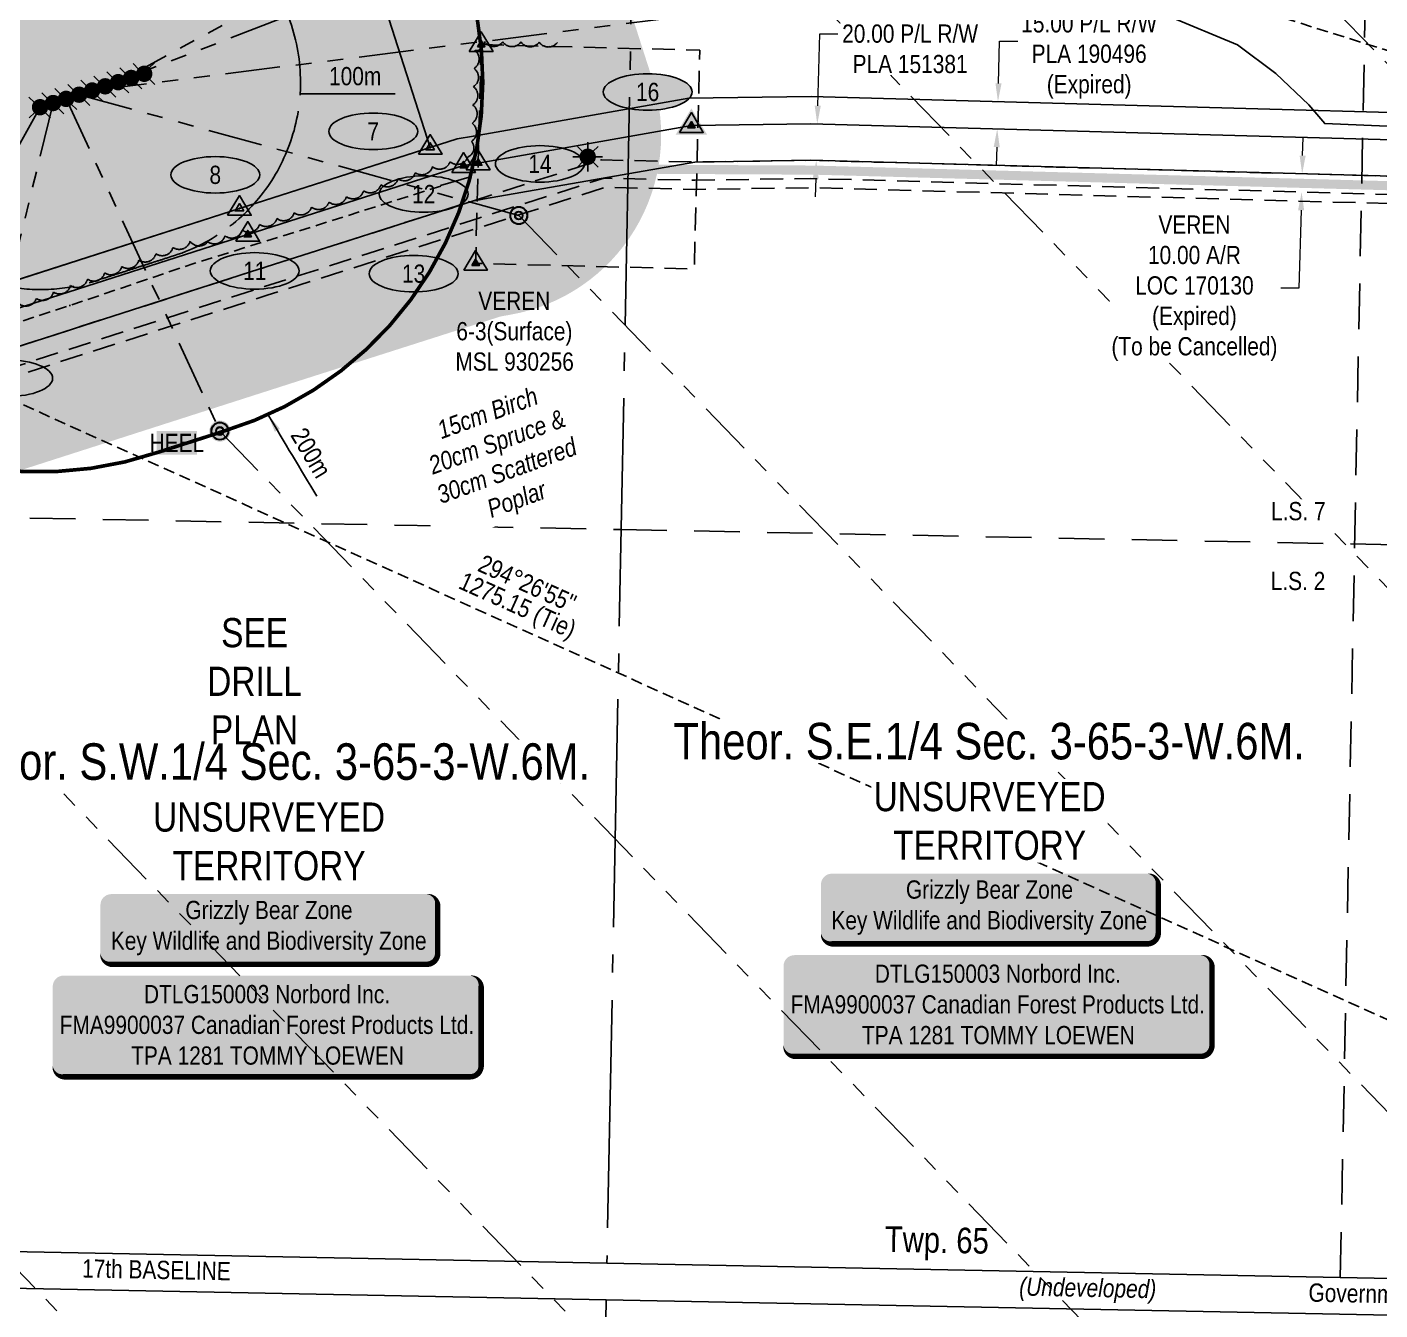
# Model space of a CAD drawing. Extents: x 408473 to 428843, y 6046006 to 6059852.
# Drawn here: x 411464 to 412205, y 6049885 to 6050588 of the extents above; entities that cross this region are included whole.
import ezdxf
from ezdxf.enums import TextEntityAlignment as Align

# ---------------------------------------------------------------- set-up
doc = ezdxf.new("R2010")
doc.units = 0
doc.header["$LTSCALE"] = 5
doc.header["$PDSIZE"] = 0.5
for name, pattern in [('0', [1, 1, 0]), ('foc-ACCESSROAD', [3.75, 2.5, -1.25]), ('foc-BUFFER', [16.75, 15, -1.75]), ('foc-DRILLPATH', [14.75, 6, -1.75, 1.75, -1.75, 1.75, -1.75]), ('foc-LSD', [8, 5, -3]), ('foc-QUARTERLINE', [33, 25, -3, 2, -3]), ('foc-TIELINE', [1.875, 1.25, -0.625]), ('UG_PIPE', [1.875, 1.25, -0.625])]:
    doc.linetypes.add(name, pattern=pattern)
doc.layers.get('Defpoints').update_dxf_attribs({"color": 9})
for name, color, linetype in [('AS-PIPE-AG', 44, 'Continuous'), ('AS-PIPE-UG', 44, 'UG_PIPE'), ('AS-ROADS', 254, 'Continuous'), ('AS-SURFACE IMPACT', 7, 'Continuous'), ('AS-WILDLIFE-BLOCK', 131, 'Continuous'), ('AUX-BUFFER', 7, 'foc-BUFFER'), ('C-AR', 13, 'foc-ACCESSROAD'), ('C-SYMBOL', 7, 'Continuous'), ('C-WS', 13, 'foc-ACCESSROAD'), ('D-TXT', 6, 'Continuous'), ('F-RW', 190, 'Continuous'), ('F-WS-S', 190, 'Continuous'), ('L-BD', 7, 'Continuous'), ('L-DETAIL-T', 3, 'Continuous'), ('L-MON', 1, 'Continuous'), ('L-ROAD-T', 7, 'Continuous'), ('L-SEC', 7, 'Continuous'), ('L-SECQ', 8, 'foc-QUARTERLINE'), ('L-SECTION-LSD', 7, 'foc-LSD'), ('L-TIE', 7, 'foc-TIELINE'), ('L-UNS-T', 3, 'Continuous'), ('P-BUFFER-H 30m', 51, 'Continuous'), ('P-ELEVATION', 7, 'Continuous'), ('P-PDRILLPATH', 12, 'foc-DRILLPATH'), ('P-PROPOSED', 10, 'Continuous'), ('P-PROPOSED-H', 21, 'Continuous'), ('T-BUSH', 110, '0'), ('T-BUSH-T', 110, 'Continuous'), ('WETLAND', 143, 'Continuous')]:
    doc.layers.add(name, color=color, linetype=linetype)
for name, color, linetype, lineweight in [('C-AR-T', 13, 'Continuous', 9), ('C-WS-T', 13, 'Continuous', 9), ('F-RW-T', 190, 'Continuous', 9), ('T-TEXT', 48, 'Continuous', 18)]:
    doc.layers.add(name, color=color, linetype=linetype, lineweight=lineweight)
doc.styles.add('100L', font='ARIALN.TTF', dxfattribs={"height": 11})
doc.styles.add('175L', font='ARIALN.TTF', dxfattribs={"height": 20})
doc.styles.add('80', font='ARIALN.TTF', dxfattribs={"height": 10})
doc.styles.add('80CG', font='ARIALN.TTF', dxfattribs={"height": 10})
doc.styles.add('80L', font='ARIALN.TTF', dxfattribs={"height": 10})
doc.styles.add('80LS', font='ARIALNI.TTF', dxfattribs={"height": 10})
doc.dimstyles.new('CG2011', dxfattribs={"dimscale": 5, "dimtxt": 9, "dimasz": 2, "dimexe": 0.2, "dimexo": 0.0625, "dimgap": 0.5, "dimtad": 0, "dimtih": 1, "dimtoh": 1, "dimzin": 0, "dimdsep": 46, "dimtxsty": '80CG', "dimcen": 0.1, "dimse1": 1, "dimse2": 1, "dimclrd": 256, "dimclrt": 256, "dimaunit": 1, "dimadec": 4, "dimazin": 0, "dimtfac": 0.06, "dimtofl": 0, "dimtmove": 0, "dimatfit": 1, "dimfxl": 0.2, "dimtolj": 1, "dimtzin": 0, "dimlwd": -1, "dimarcsym": 0})
doc.dimstyles.new('Compass 5 000', dxfattribs={"dimscale": 5, "dimtxt": 9, "dimasz": 2, "dimexe": 0.2, "dimexo": 0.0625, "dimgap": 0.5, "dimtad": 0, "dimtih": 1, "dimtoh": 1, "dimzin": 0, "dimdsep": 46, "dimtxsty": '80CG', "dimcen": 0.1, "dimse1": 1, "dimse2": 1, "dimclrd": 256, "dimclrt": 256, "dimaunit": 1, "dimadec": 4, "dimazin": 0, "dimtfac": 0.06, "dimtofl": 0, "dimtmove": 0, "dimatfit": 1, "dimfxl": 0.2, "dimtolj": 1, "dimtzin": 0, "dimlwd": -1, "dimarcsym": 0})

# ---------------------------------------------------------------- blocks, each defined once
blk = doc.blocks.new('*U54')
h = blk.add_hatch(color=255)
edge = h.paths.add_edge_path()
edge.add_line((-86.5, -20), (86.5, -20))
edge.add_arc((86.5, -14), 6, 270, 360)
edge.add_line((92.5, -14), (92.5, 12.5))
edge.add_arc((86.5, 12.5), 6, 0, 90)
edge.add_line((86.5, 18.5), (-86.5, 18.5))
edge.add_arc((-86.5, 12.5), 6, 90, 180)
edge.add_line((-92.5, 12.5), (-92.5, -14))
edge.add_arc((-86.5, -14), 6, 180, 270)
at = {"color": 131, "flags": 128}
blk.add_lwpolyline([(-86.5, -20, 3, 3, 0), (86.5, -20, 3, 3, 0.414214), (92.5, -14, 3, 3, 0), (92.5, 12.5, 3, 0, 0.414214), (86.5, 18.5, 0, 0, 0), (-86.5, 18.5, 0, 0, 0.414214), (-92.5, 12.5, 0, 0, 0), (-92.5, -14, 0, 3, 0.414214)], format="xyseb", close=True, dxfattribs=at)
at = {"color": 131, "style": '80'}
blk.add_attdef('ENTER_TEXT_001', (-35.99, -5), '', height=10, dxfattribs=at)
blk = doc.blocks.new('*D50')
at = {"layer": 'Defpoints', "color": 0, "transparency": 16777216}
for p in [(411521.31, 6050454.33), (411527.41, 6050435.29), (411208.07, 6050332.93)]:
    blk.add_point(p, dxfattribs=at)
at = {"layer": 'F-RW-T', "transparency": 16777216}
for p, q in [((411179.54, 6050421.94), (411169.54, 6050421.94)), ((411198.91, 6050361.49), (411179.54, 6050421.94)), ((411211.12, 6050323.4), (411214.17, 6050313.88))]:
    blk.add_line(p, q, dxfattribs=at)
for points in [[(411200.5, 6050362), (411197.32, 6050360.98), (411201.96, 6050351.97)], [(411212.71, 6050323.91), (411209.53, 6050322.89), (411208.07, 6050332.93)]]:
    blk.add_solid(points, dxfattribs=at)
at = {"layer": 'F-RW-T', "transparency": 16777216, "insert": (411130, 6050421.94), "char_height": 10, "attachment_point": 5, "style": '80CG'}
blk.add_mtext('\\A1;PGI\\P20.00 P/L R/W\\PPLA 151381', dxfattribs=at)
blk = doc.blocks.new('TRIA')
blk.add_hatch(color=255).paths.add_polyline_path([(-0.04, 1.52), (-1.47, -0.87), (1.39, -0.87)])
blk = doc.blocks.new('Hybrid_EC')
at = {"color": 251}
for points in [[(-1.3, -0.74), (0, 1.42), (1.3, -0.74)], [(0.47, -0.26), (0, 0.53), (-0.47, -0.26)]]:
    blk.add_lwpolyline(points, close=True, dxfattribs=at)
at = {"layer": 'Defpoints'}
blk.add_circle((0, 0), 0.05, dxfattribs=at)
at = {"xscale": 1.2, "yscale": 1.2, "zscale": 1.2}
blk.add_blockref('TRIA', (0.05, 0.06), dxfattribs=at)
blk = doc.blocks.new('Hybrid_XC')
h = blk.add_hatch(color=251)
h.dxf.hatch_style = 1
h.paths.add_polyline_path([(-0.41, -0.24), (0, 0.45), (0.41, -0.24)])
at = {"color": 251}
for points in [[(-1.3, -0.74), (0, 1.42), (1.3, -0.74)], [(-0.41, -0.24), (0, 0.45), (0.41, -0.24)]]:
    blk.add_lwpolyline(points, close=True, dxfattribs=at)
at = {"color": 4}
blk.add_lwpolyline([(-0.41, -0.24), (0, 0.45), (0.41, -0.24)], close=True, dxfattribs=at)
at = {"layer": 'Defpoints'}
blk.add_circle((0, 0), 0.1, dxfattribs=at)
at = {"xscale": 1.2, "yscale": 1.2, "zscale": 1.2}
blk.add_blockref('TRIA', (0.05, 0.06), dxfattribs=at)
blk = doc.blocks.new('*D55')
at = {"layer": 'Defpoints', "color": 0, "transparency": 16777216}
for p in [(411896.99, 6050535.3), (411938.74, 6050534.15), (411938.19, 6050514.16)]:
    blk.add_point(p, dxfattribs=at)
at = {"layer": 'F-RW-T', "transparency": 16777216}
for p, q in [((411897.26, 6050545.29), (411898.35, 6050584.77)), ((411898.35, 6050584.77), (411908.35, 6050584.77)), ((411896.16, 6050505.32), (411895.88, 6050495.32))]:
    blk.add_line(p, q, dxfattribs=at)
for points in [[(411895.59, 6050545.34), (411898.93, 6050545.25), (411896.99, 6050535.3)], [(411894.49, 6050505.36), (411897.83, 6050505.27), (411896.43, 6050515.31)]]:
    blk.add_solid(points, dxfattribs=at)
at = {"layer": 'F-RW-T', "transparency": 16777216, "insert": (411947.89, 6050584.77), "char_height": 10, "attachment_point": 5, "style": '80CG', "bg_fill": 3, "box_fill_scale": 1.1, "bg_fill_color": 256, "bg_fill_true_color": 13158600, "bg_fill_transparency": 0}
blk.add_mtext('\\A1;PGI\\P20.00 P/L R/W\\PPLA 151381', dxfattribs=at)
blk = doc.blocks.new('*D56')
at = {"layer": 'Defpoints', "color": 0, "transparency": 16777216}
for p in [(411996.07, 6050547.57), (412080.89, 6050545.23), (412080.47, 6050530.24)]:
    blk.add_point(p, dxfattribs=at)
at = {"layer": 'F-RW-T', "transparency": 16777216}
for p, q in [((411996.35, 6050557.56), (411996.98, 6050580.63)), ((411996.98, 6050580.63), (412006.98, 6050580.63)), ((411995.38, 6050522.58), (411995.11, 6050512.59))]:
    blk.add_line(p, q, dxfattribs=at)
for points in [[(411994.68, 6050557.61), (411998.01, 6050557.52), (411996.07, 6050547.57)], [(411993.72, 6050522.63), (411997.05, 6050522.54), (411995.66, 6050532.58)]]:
    blk.add_solid(points, dxfattribs=at)
at = {"layer": 'F-RW-T', "transparency": 16777216, "insert": (412046.07, 6050580.63), "char_height": 10, "attachment_point": 5, "style": '80CG'}
blk.add_mtext('\\A1;PGI\\P15.00 P/L R/W\\PPLA 190496\\P(Expired)', dxfattribs=at)
blk = doc.blocks.new('*D57')
at = {"layer": 'C-AR-T', "transparency": 16777216}
for p, q in [((412163.11, 6050517.97), (412163.39, 6050527.97)), ((412162.29, 6050487.99), (412161.11, 6050445.29)), ((412161.11, 6050445.29), (412151.11, 6050445.29))]:
    blk.add_line(p, q, dxfattribs=at)
for points in [[(412161.45, 6050518.02), (412164.78, 6050517.92), (412162.84, 6050507.97)], [(412160.62, 6050488.03), (412163.95, 6050487.94), (412162.56, 6050497.98)]]:
    blk.add_solid(points, dxfattribs=at)
at = {"layer": 'Defpoints', "color": 0, "transparency": 16777216}
for p in [(412143.03, 6050508.52), (412142.76, 6050498.53), (412162.56, 6050497.98)]:
    blk.add_point(p, dxfattribs=at)
at = {"layer": 'C-AR-T', "transparency": 16777216, "insert": (412103.78, 6050445.29), "char_height": 10, "attachment_point": 5, "style": '80CG', "bg_fill": 3, "box_fill_scale": 1.1, "bg_fill_color": 256, "bg_fill_true_color": 13158600, "bg_fill_transparency": 0}
blk.add_mtext('\\A1;VEREN\\P10.00 A/R\\PLOC 170130\\P(Expired)\\P(To be Cancelled)', dxfattribs=at)
blk = doc.blocks.new('*U64')
h = blk.add_hatch(color=255)
edge = h.paths.add_edge_path()
edge.add_line((-111.5, -28.5), (111.5, -28.5))
edge.add_arc((111.5, -22.5), 6, 270, 360)
edge.add_line((117.5, -22.5), (117.5, 21))
edge.add_arc((111.5, 21), 6, 0, 90)
edge.add_line((111.5, 27), (-111.5, 27))
edge.add_arc((-111.5, 21), 6, 90, 180)
edge.add_line((-117.5, 21), (-117.5, -22.5))
edge.add_arc((-111.5, -22.5), 6, 180, 270)
at = {"color": 44, "flags": 128}
blk.add_lwpolyline([(-111.5, -28.5, 3, 3, 0), (111.5, -28.5, 3, 3, 0.414214), (117.5, -22.5, 3, 3, 0), (117.5, 21, 3, 0, 0.414214), (111.5, 27, 0, 0, 0), (-111.5, 27, 0, 0, 0.414214), (-117.5, 21, 0, 0, 0), (-117.5, -22.5, 0, 3, 0.414214)], format="xyseb", close=True, dxfattribs=at)
at = {"color": 44, "style": '80'}
blk.add_attdef('ENTER_TEXT_001', (-35.99, -5), '', height=10, dxfattribs=at)
blk = doc.blocks.new('*U92')
at = {"layer": 'P-ELEVATION'}
h = blk.add_hatch(color=111, dxfattribs=at)
h.dxf.hatch_style = 1
edge = h.paths.add_edge_path()
edge.add_ellipse((0, 0), major_axis=(-24.38, 0), ratio=0.410256, start_angle=0, end_angle=360)
at = {"layer": 'P-ELEVATION', "color": 7, "flags": 128}
blk.add_lwpolyline([(0, 0, 12.5, 0, 0), (-12.42, -6.43, 0, 0, 0)], format="xyseb", dxfattribs=at)
at = {"layer": 'P-ELEVATION', "color": 7}
blk.add_ellipse((0, 0), major_axis=(-24.38, 0), ratio=0.410256, dxfattribs=at)
at = {"layer": 'P-ELEVATION', "style": '80'}
blk.add_attdef('ELEVATION', text='', height=10, dxfattribs=at).set_placement((0, 0), align=Align.MIDDLE_CENTER)
blk = doc.blocks.new('GAS')
h = blk.add_hatch(color=255)
h.dxf.hatch_style = 1
edge = h.paths.add_edge_path()
edge.add_arc((0, 0), 0.9, 0, 360)
for p, q in [((0, 0.81), (0, 1.62)), ((-0.81, 0), (-1.62, 0)), ((-0.57, 0.57), (-1.14, 1.14)), ((0.57, 0.57), (1.14, 1.14)), ((1.62, 0), (0.81, 0)), ((-0.57, -0.57), (-1.14, -1.14)), ((0, -0.81), (0, -1.62)), ((1.14, -1.14), (0.57, -0.57))]:
    blk.add_line(p, q)
blk.add_circle((0, 0), 0.8)
blk = doc.blocks.new('WC')
at = {"layer": 'L-MON'}
h = blk.add_hatch(color=255, dxfattribs=at)
h.dxf.hatch_style = 1
edge = h.paths.add_edge_path()
edge.add_arc((0, 0), 0.9, 0, 360)
at = {"layer": 'L-MON', "color": 240, "flags": 128}
for points in [[(-0.62, 0.5), (-1.23, 1.12)], [(0.52, 0.61), (1.13, 1.21)], [(-1.18, -1.18), (-0.56, -0.57)], [(1.16, -1.18), (0.56, -0.57)]]:
    blk.add_lwpolyline(points, dxfattribs=at)
at = {"layer": 'L-MON', "color": 240}
for radius in [0.8, 0.373]:
    blk.add_circle((0, 0), radius, dxfattribs=at)
blk = doc.blocks.new('plbh')
at = {"layer": 'L-MON'}
h = blk.add_hatch(color=255, dxfattribs=at)
h.dxf.hatch_style = 1
edge = h.paths.add_edge_path()
edge.add_arc((0, 0), 1.16, 0, 360)
h = blk.add_hatch(color=256, dxfattribs=at)
h.dxf.hatch_style = 1
h.paths.add_polyline_path([(0.96, 0, 1), (-0.96, 0, 1)])
h.paths.add_polyline_path([(0.91, 0, 1), (-0.91, 0, 1)], flags=16)
h.paths.add_polyline_path([(0.45, 0, -1), (-0.45, 0, -1)], flags=0)
h = blk.add_hatch(color=256, dxfattribs=at)
h.dxf.hatch_style = 1
h.paths.add_polyline_path([(0.45, 0, 1), (-0.45, 0, 1)])
h.paths.add_polyline_path([(0.4, 0, 1), (-0.4, 0, 1)], flags=16)
at = {"layer": 'L-MON', "color": 240}
for radius in [0.96, 0.91, 0.45, 0.4]:
    blk.add_circle((0, 0), radius, dxfattribs=at)
blk = doc.blocks.new('ICP_text')
at = {"color": 14, "insert": (-10.78, -0.47), "char_height": 10, "attachment_point": 5, "style": '80L', "bg_fill": 1, "box_fill_scale": 1.15, "bg_fill_color": 255, "bg_fill_transparency": 0}
blk.add_mtext_dynamic_manual_height_columns('HEEL', width=19.0702, gutter_width=47.5, heights=[0], dxfattribs=at)

msp = doc.modelspace()

# ---------------------------------------------------------------- hatches: boundary and pattern name
at = {"layer": 'P-BUFFER-H 30m'}
h = msp.add_hatch(color=256, dxfattribs=at)
h.dxf.hatch_style = 1
edge = h.paths.add_edge_path()
edge.add_line((411375.728, 6050339.368), (411323.371, 6050322.572))
edge.add_arc((411292.837, 6050417.75), 99.956, 197.796236, 287.786461, ccw=False)
edge.add_line((411197.664, 6050387.2), (411173.53, 6050462.387))
edge.add_arc((411268.703, 6050492.937), 99.956, 107.786461, 197.796236, ccw=False)
edge.add_line((411238.169, 6050588.115), (411252.43, 6050592.69))
edge.add_line((411252.43, 6050592.69), (411235.755, 6050644.639))
edge.add_arc((411330.928, 6050675.188), 99.956, 107.796236, 197.796236, ccw=False)
edge.add_line((411300.378, 6050770.361), (411602.873, 6050867.46))
edge.add_arc((411633.423, 6050772.287), 99.956, 17.796236, 107.796236, ccw=False)
edge.add_line((411728.596, 6050802.837), (411806.631, 6050559.73))
edge.add_arc((411711.458, 6050529.181), 99.956, -80.040044, 17.796236, ccw=False)
edge.add_line((411728.747, 6050430.731), (411723.464, 6050429.803))
edge.add_line((411723.464, 6050429.803), (411610.648, 6050393.774))
edge.add_line((411610.648, 6050393.774), (411438.951, 6050338.66))
edge.add_arc((411408.401, 6050433.833), 99.956, 250.921023, 287.796236, ccw=False)
at = {"layer": 'P-PROPOSED-H'}
h = msp.add_hatch(color=256, dxfattribs=at)
h.dxf.hatch_style = 1
h.paths.add_polyline_path([(411330.928, 6050675.188), (411607.25, 6050763.886), (411684.773, 6050522.376), (411580.168, 6050488.969), (411408.401, 6050433.833)])

# ---------------------------------------------------------------- linework, layer by layer
at = {"layer": 'AS-PIPE-AG', "flags": 128}
msp.add_lwpolyline([(411690.477, 6050501.484), (411690.477, 6050501.484), (411707.364, 6050506.563), (411707.364, 6050506.563)], dxfattribs=at)
at = {"layer": 'AS-PIPE-UG', "flags": 128}
msp.add_lwpolyline([(411690.543, 6050501.266), (411690.543, 6050501.266), (411622.466, 6050479.663), (411622.466, 6050479.663), (411554.578, 6050458.635), (411554.578, 6050458.635), (411487.286, 6050435.821), (411487.286, 6050435.821), (411412.038, 6050411.079), (411412.038, 6050411.079), (411340.33, 6050388.725), (411340.33, 6050388.725), (411257.272, 6050362.47), (411257.272, 6050362.47), (411221.35, 6050350.946), (411221.35, 6050350.946), (411206.775, 6050345.921), (411206.775, 6050345.921), (411199.154, 6050343.175), (411199.154, 6050343.175), (411185.619, 6050338.098), (411185.619, 6050338.098), (411173.7, 6050333.099), (411173.7, 6050333.099), (411164.409, 6050328.706), (411164.409, 6050328.706), (411154.065, 6050323.276), (411154.065, 6050323.276), (411138.259, 6050314.407), (411138.259, 6050314.407), (411124.361, 6050306.303), (411124.361, 6050306.303), (411055.194, 6050266.006), (411055.194, 6050266.006), (410988.133, 6050226.591), (410988.133, 6050226.591), (410908.518, 6050180.006), (410908.518, 6050180.006), (410838.235, 6050139.433), (410838.235, 6050139.433)], dxfattribs=at)
at = {"layer": 'AS-ROADS', "flags": 128}
for points, const_width in [([(412435.707, 6050495.365), (411894.552, 6050510.017), (411811.843, 6050510.429), (411794.18, 6050510.716), (411769.529, 6050507.724), (411725.928, 6050494.999), (411712.998, 6050489.865), (411687.534, 6050481.559)], 4.998), ([(411752.912, 6050502.588), (411752.912, 6050502.588), (411571.426, 6050443.37), (411571.426, 6050443.37), (411471.78, 6050411.371), (411471.78, 6050411.371), (411208.867, 6050327.814), (411208.867, 6050327.814), (411180.71, 6050317.815), (411180.71, 6050317.815), (411149.857, 6050301.77), (411149.857, 6050301.77), (411026.04, 6050228.972), (411026.04, 6050228.972)], 6)]:
    msp.add_lwpolyline(points, dxfattribs=dict(at, const_width=const_width))
at = {"layer": 'AUX-BUFFER', "color": 251, "linetype": 'foc-BUFFER', "const_width": 1.999, "flags": 128}
msp.add_lwpolyline([(411686.81, 6050658.235, -0.1317256), (411713.621, 6050558.23, -0.3310966), (411571.229, 6050366.772, -0.0093758), (411564.091, 6050364.48, -0.0093758), (411556.953, 6050362.189, -0.0093758), (411549.815, 6050359.898, -0.0093758), (411542.677, 6050357.607, -0.0093758), (411535.539, 6050355.315, -0.4839281), (411271.916, 6050525.058, -0.1000944), (411256.209, 6050602.732, -0.3310966), (411398.601, 6050794.19, -0.0093758), (411405.739, 6050796.481, -0.0093758), (411412.877, 6050798.772, -0.0093758), (411420.015, 6050801.064, -0.0093758), (411427.153, 6050803.355, -0.4459708)], format="xyb", close=True, dxfattribs=at)
at = {"layer": 'AUX-BUFFER', "color": 251, "linetype": 'foc-BUFFER', "flags": 128}
msp.add_lwpolyline([(411591.537, 6050620.951, -0.1712266), (411613.665, 6050558.23, -0.3363082), (411540.669, 6050461.978, -0.0187566), (411533.531, 6050459.687, -0.0187566), (411526.393, 6050457.396, -0.0187566), (411519.255, 6050455.104, -0.0187566), (411512.117, 6050452.813, -0.0187566), (411504.979, 6050450.522, -0.5202639), (411370.926, 6050544.482, -0.0142815), (411371.089, 6050550.189, -0.1392626), (411356.165, 6050602.732, -0.3363082), (411429.161, 6050698.983, -0.0187566), (411436.299, 6050701.275, -0.0187566), (411443.437, 6050703.566, -0.0187566), (411450.575, 6050705.857, -0.0187566), (411457.713, 6050708.148, -0.4989386)], format="xyb", close=True, dxfattribs=at)
at = {"layer": 'C-AR', "flags": 128}
for points in [[(410849.143, 6050128.207), (410879.026, 6050145.491), (410976.672, 6050201.976), (410998.102, 6050214.371), (411007.812, 6050220.259), (411177.088, 6050322.885), (411409.071, 6050397.306), (411590.836, 6050455.651), (411707.892, 6050493.035), (411778.655, 6050515.634), (411829.884, 6050514.439), (411893.414, 6050515.396), (412451.468, 6050500.022), (412467.501, 6050488.77), (412541.944, 6050406.895), (412541.944, 6050406.895)], [(412533.585, 6050401.231), (412460.851, 6050481.226), (412448.187, 6050490.113), (411893.352, 6050505.398), (411829.843, 6050504.442), (411780.099, 6050505.602), (411710.933, 6050483.513), (411593.884, 6050446.131), (411412.126, 6050387.788), (411181.263, 6050313.727), (411012.993, 6050211.711), (411003.196, 6050205.771), (410981.677, 6050193.324), (410884.031, 6050136.839), (410854.148, 6050119.554)], [(410856.651, 6050115.228), (410886.533, 6050132.513), (410984.18, 6050188.998), (411005.743, 6050201.47), (411015.585, 6050207.438), (411183.351, 6050309.148), (411413.651, 6050383.029), (411595.408, 6050441.372), (411712.454, 6050478.752), (411780.82, 6050500.586), (411829.822, 6050499.443), (411893.321, 6050500.399), (412446.547, 6050485.158), (412457.526, 6050477.453), (412530.814, 6050396.849)]]:
    msp.add_lwpolyline(points, dxfattribs=at)
at = {"layer": 'C-WS', "flags": 128}
msp.add_lwpolyline([(411712.72, 6050578.79), (411832.62, 6050575.74), (411829.58, 6050455.83), (411709.67, 6050458.88)], close=True, dxfattribs=at)
at = {"layer": 'F-RW', "flags": 128}
for points in [[(412458.03, 6050519.84), (411893.539, 6050535.391), (411827.994, 6050534.404), (411711.07, 6050513.89), (411703.1, 6050512.49), (411584.74, 6050474.69), (411402.961, 6050416.34), (411168.739, 6050341.201), (410997.448, 6050237.354), (410987.913, 6050231.573), (410966.663, 6050219.281), (410869.016, 6050162.796), (410838.727, 6050145.276), (410838.73, 6050145.271)], [(412458.03, 6050519.84), (411893.539, 6050535.391), (411827.994, 6050534.404), (411711.07, 6050513.89), (411703.1, 6050512.49), (411584.74, 6050474.69), (411402.961, 6050416.34), (411168.739, 6050341.201), (410997.448, 6050237.354), (410987.913, 6050231.573), (410966.663, 6050219.281), (410869.016, 6050162.796), (410839.134, 6050145.511)], [(412988.867, 6049887.088), (412619.607, 6050316.644), (412590.1, 6050350.969), (412541.923, 6050406.919), (412467.501, 6050488.77), (412451.468, 6050500.022), (411893.414, 6050515.396), (411829.884, 6050514.439), (411714.525, 6050494.2), (411707.892, 6050493.035), (411590.836, 6050455.651), (411409.071, 6050397.306), (411177.088, 6050322.885), (411007.812, 6050220.259), (410998.102, 6050214.371), (410976.672, 6050201.976), (410879.026, 6050145.491), (410849.143, 6050128.207)]]:
    msp.add_lwpolyline(points, dxfattribs=at)
at = {"layer": 'L-SEC', "flags": 128}
for points in [[(411781.65, 6049910.76), (410977.481, 6049926.528)], [(410977.086, 6049906.424), (411781.259, 6049890.655)], [(412585.819, 6049894.991), (411781.65, 6049910.76)], [(411781.259, 6049890.655), (412585.432, 6049874.887)]]:
    msp.add_lwpolyline(points, dxfattribs=at)
at = {"layer": 'L-SECQ', "flags": 128}
for points in [[(411797.274, 6050714.935), (411781.65, 6049910.76)], [(411781.259, 6049890.655), (411750.01, 6048282.304)]]:
    msp.add_lwpolyline(points, dxfattribs=at)
at = {"layer": 'L-SECTION-LSD', "flags": 128}
for points in [[(412183.734, 6049902.875), (412199.503, 6050707.048)], [(410985.365, 6050328.615), (411789.465, 6050312.992)], [(411789.465, 6050312.992), (412593.559, 6050297.08)]]:
    msp.add_lwpolyline(points, dxfattribs=at)
at = {"layer": 'L-TIE', "flags": 128}
msp.add_lwpolyline([(411607.25, 6050763.886), (412451.46, 6050500.02)], dxfattribs=at)
at = {"layer": 'P-PDRILLPATH'}
for p, q in [((411513.709, 6050558.23), (412157.367, 6050909.354)), ((411506.571, 6050555.938), (412027.211, 6050756.403)), ((411499.433, 6050553.647), (411897.054, 6050603.452)), ((411485.158, 6050549.065), (411569.468, 6050366.951)), ((411492.296, 6050551.356), (411733.342, 6050485.118)), ((411470.882, 6050544.482), (411241.719, 6050130.618)), ((411478.02, 6050546.774), (411405.593, 6050248.785)), ((411405.593, 6050248.785), (413159.309, 6048439.624)), ((411241.719, 6050130.618), (412733.01, 6048592.179))]:
    msp.add_line(p, q, dxfattribs=at)
at = {"layer": 'P-PROPOSED', "flags": 128}
msp.add_lwpolyline([(411330.928, 6050675.188), (411607.25, 6050763.886), (411684.773, 6050522.376), (411580.168, 6050488.969), (411408.401, 6050433.833)], close=True, dxfattribs=at)
at = {"layer": 'T-BUSH', "flags": 128}
msp.add_lwpolyline([(411754.536, 6050580.048, -0.5205671), (411744.541, 6050580.145, -0.5205671), (411734.546, 6050580.243, -0.5205671), (411724.551, 6050580.341, -0.5205671), (411714.556, 6050580.439, -0.5205671), (411709.179, 6050575.705, -0.5205671), (411708.825, 6050565.716, -0.5205671), (411708.47, 6050555.726, -0.5205671), (411708.116, 6050545.737, -0.5205671), (411707.761, 6050535.748, -0.5205671), (411707.407, 6050525.758, -0.5205671), (411705.334, 6050517.138, -0.5205671), (411695.677, 6050514.559, -0.5205671), (411686.043, 6050511.903, -0.5205671), (411676.609, 6050508.599, -0.5205671), (411667.176, 6050505.295, -0.5205671), (411657.742, 6050501.99, -0.5205671), (411648.309, 6050498.686, -0.5205671), (411638.875, 6050495.382, -0.5205671), (411629.328, 6050492.441, -0.5205671), (411619.692, 6050489.783, -0.5205671), (411610.212, 6050486.614, -0.5205671), (411600.734, 6050483.44, -0.5205671), (411591.256, 6050480.266, -0.5205671), (411581.777, 6050477.092, -0.5205671), (411572.299, 6050473.918, -0.5205671), (411562.821, 6050470.744, -0.5205671), (411553.136, 6050471.076, -0.5205671), (411543.765, 6050467.661, -0.5205671), (411534.399, 6050464.168, -0.5205671), (411525.033, 6050460.676, -0.5205671), (411515.668, 6050457.183, -0.5205671), (411506.302, 6050453.691, -0.5205671), (411496.937, 6050450.198, -0.5205671), (411487.571, 6050446.706, -0.5205671), (411478.229, 6050443.15, -0.5205671), (411468.874, 6050439.637, -0.5205671), (411459.299, 6050436.768, -0.5205671), (411449.724, 6050433.899, -0.5205671), (411440.15, 6050431.029, -0.5205671), (411430.575, 6050428.16, -0.5205671), (411421, 6050425.29, -0.5205671), (411411.425, 6050422.421, -0.5205671), (411401.877, 6050419.464, -0.5205671), (411392.338, 6050416.478, -0.5205671), (411382.798, 6050413.492, -0.5205671), (411373.259, 6050410.507, -0.5205671), (411363.72, 6050407.521, -0.5205671), (411354.181, 6050404.535, -0.5205671), (411344.641, 6050401.549, -0.5205671), (411335.107, 6050398.548, -0.5205671), (411325.594, 6050395.481, -0.5205671), (411316.08, 6050392.413, -0.5205671), (411306.567, 6050389.346, -0.5205671), (411297.054, 6050386.279, -0.5205671), (411287.54, 6050383.212, -0.5205671), (411278.027, 6050380.145, -0.5205671), (411268.514, 6050377.077, -0.5205671), (411259, 6050374.01, -0.5205671), (411249.503, 6050370.895, -0.5205671), (411240.024, 6050367.722, -0.5205671), (411230.546, 6050364.548, -0.5205671), (411221.067, 6050361.374, -0.5205671), (411211.588, 6050358.203, -0.5205671), (411202.109, 6050355.032, -0.5205671), (411192.63, 6050351.861, -0.5205671), (411183.15, 6050348.69, -0.5205671), (411173.671, 6050345.519, -0.5205671), (411164.192, 6050342.349, -0.5205671), (411155.301, 6050337.863, -0.5205671), (411146.621, 6050332.906, -0.5205671), (411138.166, 6050327.576, -0.5205671), (411129.736, 6050322.205, -0.5205671), (411121.289, 6050316.861, -0.5205671), (411112.695, 6050311.757, -0.5205671), (411104.101, 6050306.653, -0.5205671), (411095.506, 6050301.55, -0.5205671), (411086.912, 6050296.446, -0.5205671), (411078.318, 6050291.342, -0.5205671), (411069.724, 6050286.238, -0.5205671), (411061.129, 6050281.134, -0.5205671), (411052.535, 6050276.03, -0.5205671), (411043.906, 6050270.986, -0.5205671), (411035.262, 6050265.965, -0.5205671), (411026.619, 6050260.945, -0.5205671), (411017.976, 6050255.924, -0.5205671), (411009.332, 6050250.904, -0.5205671), (411000.689, 6050245.884, -0.5205671), (410992.046, 6050240.863, -0.5205671), (410983.402, 6050235.843, -0.5205671), (410974.71, 6050230.908, -0.5205671), (410966.015, 6050225.978, -0.5205671), (410957.32, 6050221.047, -0.5205671), (410948.625, 6050216.117, -0.5205671), (410939.93, 6050211.187, -0.5205671), (410931.235, 6050206.256, -0.5205671), (410922.54, 6050201.326, -0.5205671), (410913.845, 6050196.395, -0.5205671), (410905.15, 6050191.465, -0.5205671), (410896.455, 6050186.535, -0.5205671), (410887.76, 6050181.604, -0.5205671), (410882.61, 6050182.648, -0.5205671), (410888.342, 6050190.018, -0.5205671), (410885.972, 6050198.579, -0.5205671), (410881.584, 6050207.56, -0.5205671), (410876.799, 6050216.319, -0.5205671), (410871.476, 6050224.78, -0.5205671), (410866.153, 6050233.24, -0.5205671), (410860.83, 6050241.701, -0.5205671), (410853.597, 6050242.906, -0.5205671), (410844.797, 6050238.164, -0.5205671), (410835.998, 6050233.422, -0.5205671), (410829.589, 6050237.273, -0.5205671), (410824.502, 6050245.877, -0.5205671), (410819.416, 6050254.482, -0.5205671), (410814.329, 6050263.086, -0.5205671), (410809.242, 6050271.691, -0.5205671), (410804.156, 6050280.295, -0.5205671), (410796.242, 6050279.476, -0.5205671), (410790.436, 6050285.345, -0.5205671), (410785.505, 6050294.04, -0.5205671), (410780.574, 6050302.735, -0.5205671), (410775.643, 6050311.429, -0.5205671), (410768.258, 6050309.737, -0.5205671), (410759.958, 6050304.167, -0.5205671), (410751.658, 6050298.598, -0.5205671), (410750.097, 6050291.162, -0.5205671), (410754.35, 6050282.117, -0.5205671), (410758.604, 6050273.072, -0.5205671), (410762.858, 6050264.026, -0.5205671), (410757.692, 6050257.809, -0.5205671), (410749.16, 6050252.602, -0.5205671), (410740.556, 6050247.516, -0.5205671), (410731.868, 6050242.573, -0.5205671), (410723.181, 6050237.629, -0.5205671), (410714.493, 6050232.686, -0.5205671), (410705.837, 6050227.879, -0.5205671), (410699.915, 6050236.647, -0.5205671)], format="xyb", dxfattribs=at)
at = {"layer": 'WETLAND', "flags": 128}
msp.add_lwpolyline([(412427.445, 6050524.815), (412175.22, 6050535.551), (412166.427, 6050545.823), (412148.346, 6050562.95), (412127.325, 6050578.617), (412089.583, 6050594.457)], dxfattribs=at)

# ---------------------------------------------------------------- block references
at = {"xscale": 0.9995596, "yscale": 0.9995596, "zscale": 0.9995596}
for p, values in [((411804.015, 6050552.863), {'ELEVATION': '16'}), ((411653.547, 6050531.254), {'ELEVATION': '7'}), ((411744.912, 6050513.431), {'ELEVATION': '14'}), ((411566.944, 6050507.421), {'ELEVATION': '8'}), ((411681.229, 6050496.865), {'ELEVATION': '12'}), ((411588.598, 6050454.768), {'ELEVATION': '11'}), ((411675.679, 6050453.239), {'ELEVATION': '13'}), ((411453.385, 6050395.911), {'ELEVATION': '2'})]:
    msp.add_blockref('*U92', p, dxfattribs=at).add_auto_attribs(values)
msp.add_blockref('ICP_text', (411556.621, 6050360.916), dxfattribs=at)
at = {"layer": 'AS-SURFACE IMPACT'}
ref = msp.add_blockref('*U64', (411995.943, 6050052.662), dxfattribs=dict(at, xscale=0.9995596, yscale=0.9995596, zscale=0.9995596))
ref.add_attrib('ENTER_TEXT_001', 'DTLG150003 Norbord Inc.', (411928.534, 6050064.497), dxfattribs={"layer": '0', "color": 44, "height": 9.9956, "style": '80'})
ref.add_attrib('ENTER_TEXT_002', 'FMA9900037 Canadian Forest Products Ltd.', (411882.326, 6050047.661), dxfattribs={"layer": '0', "color": 44, "height": 9.9956, "style": '80'})
ref.add_attrib('ENTER_TEXT_003', 'TPA 1281 TOMMY LOEWEN', (411921.507, 6050030.824), dxfattribs={"layer": '0', "color": 44, "height": 9.9956, "style": '80'})
ref = msp.add_blockref('*U64', (411595.262, 6050041.453), dxfattribs=dict(at, xscale=0.9995596, yscale=0.9995596, zscale=0.9995596))
ref.add_attrib('ENTER_TEXT_001', 'DTLG150003 Norbord Inc.', (411527.853, 6050053.288), dxfattribs={"layer": '0', "color": 44, "height": 9.9956, "style": '80'})
ref.add_attrib('ENTER_TEXT_002', 'FMA9900037 Canadian Forest Products Ltd.', (411481.645, 6050036.452), dxfattribs={"layer": '0', "color": 44, "height": 9.9956, "style": '80'})
ref.add_attrib('ENTER_TEXT_003', 'TPA 1281 TOMMY LOEWEN', (411520.827, 6050019.615), dxfattribs={"layer": '0', "color": 44, "height": 9.9956, "style": '80'})
at = {"layer": 'AS-WILDLIFE-BLOCK'}
ref = msp.add_blockref('*U54', (411991.485, 6050105.826), dxfattribs=dict(at, xscale=0.9995596, yscale=0.9995596, zscale=0.9995596))
ref.add_attrib('ENTER_TEXT_001', 'Grizzly Bear Zone', (411945.595, 6050110.624), dxfattribs={"layer": '0', "color": 131, "height": 9.9956, "style": '80'})
ref.add_attrib('ENTER_TEXT_002', 'Key Wildlife and Biodiversity Zone', (411904.75, 6050093.794), dxfattribs={"layer": '0', "color": 131, "height": 9.9956, "style": '80'})
ref = msp.add_blockref('*U54', (411596.425, 6050094.617), dxfattribs=dict(at, xscale=0.9995596, yscale=0.9995596, zscale=0.9995596))
ref.add_attrib('ENTER_TEXT_001', 'Grizzly Bear Zone', (411550.535, 6050099.415), dxfattribs={"layer": '0', "color": 131, "height": 9.9956, "style": '80'})
ref.add_attrib('ENTER_TEXT_002', 'Key Wildlife and Biodiversity Zone', (411509.69, 6050082.585), dxfattribs={"layer": '0', "color": 131, "height": 9.9956, "style": '80'})
at = {"layer": 'F-WS-S', "xscale": 4.99779799999999, "yscale": 4.99779799999999, "zscale": 4.99779799999999}
msp.add_blockref('GAS', (411771.15, 6050517.31), dxfattribs=at)
at = {"layer": 'L-MON'}
for name, p, xscale, yscale, zscale in [('Hybrid_XC', (411712.72, 6050578.79), 4.999999999999981, 4.999999999999981, 4.999999999999981), ('WC', (411513.709, 6050558.23), 4.999999999999992, 4.999999999999992, 4.999999999999992), ('WC', (411520.847, 6050560.521), 4.999999999999992, 4.999999999999992, 4.999999999999992), ('WC', (411527.985, 6050562.812), 4.997797999999997, 4.997797999999997, 4.997797999999997), ('WC', (411492.296, 6050551.356), 4.999999999999992, 4.999999999999992, 4.999999999999992), ('WC', (411499.433, 6050553.647), 4.999999999999992, 4.999999999999992, 4.999999999999992), ('WC', (411506.571, 6050555.938), 4.999999999999992, 4.999999999999992, 4.999999999999992), ('WC', (411470.882, 6050544.482), 4.999999999999992, 4.999999999999992, 4.999999999999992), ('WC', (411478.02, 6050546.774), 4.999999999999992, 4.999999999999992, 4.999999999999992), ('WC', (411485.158, 6050549.065), 4.999999999999992, 4.999999999999992, 4.999999999999992), ('Hybrid_XC', (411827.97, 6050534.4), 4.999999999999981, 4.999999999999981, 4.999999999999981), ('Hybrid_XC', (411827.97, 6050534.4), 4.999999999999987, 4.999999999999987, 4.999999999999987), ('Hybrid_EC', (411684.773, 6050522.376), 4.99779799999998, 4.99779799999998, 4.99779799999998), ('Hybrid_XC', (411703.1, 6050512.49), 4.999999999999981, 4.999999999999981, 4.999999999999981), ('Hybrid_XC', (411711.07, 6050513.89), 4.999999999999981, 4.999999999999981, 4.999999999999981), ('Hybrid_EC', (411580.168, 6050488.969), 4.999999999999981, 4.999999999999981, 4.999999999999981), ('plbh', (411733.342, 6050485.118), 4.999999999999992, 4.999999999999992, 4.999999999999992), ('Hybrid_XC', (411584.74, 6050474.69), 4.999999999999981, 4.999999999999981, 4.999999999999981), ('Hybrid_XC', (411709.67, 6050458.88), 4.999999999999981, 4.999999999999981, 4.999999999999981), ('plbh', (411569.468, 6050366.951), 4.999999999999992, 4.999999999999992, 4.999999999999992)]:
    msp.add_blockref(name, p, dxfattribs=dict(at, xscale=xscale, yscale=yscale, zscale=zscale))

# ---------------------------------------------------------------- texts
at = {"layer": 'AUX-BUFFER', "char_height": 9.9956, "attachment_point": 1, "style": '80L'}
for s, insert, rotation in [('100m', (411629.315, 6050566.507), 0.070938), ('200m', (411616.429, 6050369.886), 300.876285)]:
    msp.add_mtext_dynamic_manual_height_columns(s, width=6.84389, gutter_width=44.98, heights=[0], dxfattribs=dict(at, insert=insert, rotation=rotation))
at = {"layer": 'C-WS-T', "insert": (411686.204, 6050443.369), "char_height": 9.9956, "attachment_point": 1, "style": '80L'}
msp.add_mtext_dynamic_manual_height_columns('\\pi24.961;VEREN\\P\\pi12.91;6-3(Surface)\\P\\pi12.405;MSL 930256', width=88.34966, gutter_width=49.978, heights=[0], dxfattribs=at)
at = {"layer": 'D-TXT', "color": 3, "insert": (411934.182, 6049931.076), "char_height": 14, "attachment_point": 1, "rotation": 358.876667, "style": '80L'}
msp.add_mtext_dynamic_manual_height_columns('Twp. 65', width=101.35074, gutter_width=47.479, heights=[0], dxfattribs=at)
at = {"layer": 'L-BD', "style": '80L'}
for s, p in [("294°26'55''", (411738.096, 6050283.403)), ('1275.15 (Tie)', (411732.244, 6050270.417))]:
    msp.add_text(s, height=9.9956, rotation=335.7402, dxfattribs=at).set_placement(p, align=Align.MIDDLE)
at = {"layer": 'L-ROAD-T', "style": '80L'}
for s, p in [('17th BASELINE', (411534.662, 6049907.17)), ('Government Road Allowance', (412240.811, 6049893.267))]:
    msp.add_text(s, height=10, rotation=358.876667, dxfattribs=at).set_placement(p, align=Align.MIDDLE_CENTER)
at = {"layer": 'T-TEXT', "style": '80LS'}
msp.add_text('(Undeveloped)', height=10, rotation=358.876667, dxfattribs=at).set_placement((412045.312, 6049897.293), align=Align.MIDDLE_CENTER)

# ---------------------------------------------------------------- dimensions: what is measured, and where the dimension line sits
at = {"layer": 'F-RW-T'}
dim = msp.add_linear_dim(base=(411208.069, 6050332.926), p1=(411521.307, 6050454.332), p2=(411527.411, 6050435.288), angle=287.772642, text='PGI\\P20.00 P/L R/W\\PPLA 151381', dimstyle='Compass 5 000', dxfattribs=at)
dim.commit()
dim.dimension.update_dxf_attribs({"geometry": '*D50', "text_midpoint": (411129.998, 6050421.936), "dimtype": 161})

# ---------------------------------------------------------------- leaders
at = {"layer": 'AUX-BUFFER', "path_type": 1}
for points in [[(411613.458, 6050551.799), (411665.612, 6050551.864)], [(411595.835, 6050375.966), (411622.6, 6050331.204)]]:
    msp.add_leader(points, dimstyle='CG2011', override={"dimasz": 2, "dimgap": 0.5, "dimtad": 0}, dxfattribs=at)

# ---------------------------------------------------------------- next in the draw order: texts
at = {"layer": 'L-SECTION-LSD', "insert": (412143.477, 6050289.793), "char_height": 9.9956, "attachment_point": 1, "style": '100L', "bg_fill": 3, "box_fill_scale": 1.5, "bg_fill_color": 256, "bg_fill_transparency": 0}
msp.add_mtext_dynamic_manual_height_columns('\\pi2.1395;L.S. 2', width=30.63992, gutter_width=54.976, heights=[0], dxfattribs=at)

# ---------------------------------------------------------------- next in the draw order: linework, layer by layer
at = {"layer": 'P-PDRILLPATH'}
for p, q in [((412027.211, 6050756.403), (414294.565, 6048417.364)), ((411897.054, 6050603.452), (414010.751, 6048422.929)), ((411733.342, 6050485.118), (413726.937, 6048428.494)), ((411569.468, 6050366.951), (413443.123, 6048434.059))]:
    msp.add_line(p, q, dxfattribs=at)

# ---------------------------------------------------------------- next in the draw order: texts
at = {"layer": 'C-SYMBOL', "color": 3, "insert": (411596.185, 6050195.761), "char_height": 19.99119, "width": 352.57317, "attachment_point": 2, "style": '175L', "bg_fill": 3, "box_fill_scale": 1.1, "bg_fill_color": 256, "bg_fill_transparency": 0}
msp.add_mtext('Theor. S.W.1/4 Sec. 3-65-3-W.6M.', dxfattribs=at)
at = {"layer": 'L-UNS-T', "color": 3, "insert": (411596.425, 6050141.908), "char_height": 15.99295, "attachment_point": 5, "style": '80L', "bg_fill": 3, "box_fill_scale": 1.1, "bg_fill_color": 256, "bg_fill_transparency": 0}
msp.add_mtext_dynamic_manual_height_columns('UNSURVEYED TERRITORY', width=126.35808, gutter_width=47.479, heights=[0], dxfattribs=at)

# ---------------------------------------------------------------- next in the draw order: linework, layer by layer
at = {"layer": 'F-RW', "flags": 128}
msp.add_lwpolyline([(412462.951, 6050534.704), (411893.633, 6050550.388), (411826.577, 6050549.378), (411708.479, 6050528.658), (411699.506, 6050527.082), (411580.168, 6050488.969), (411398.379, 6050430.616), (411162.476, 6050354.938), (410989.675, 6050250.175), (410980.272, 6050244.474), (410959.155, 6050232.259), (410861.508, 6050175.774), (410831.235, 6050158.263)], dxfattribs=at)
at = {"layer": 'L-TIE'}
msp.add_line((411419.093, 6050400.523), (412585.432, 6049874.887), dxfattribs=at)

# ---------------------------------------------------------------- next in the draw order: texts
at = {"layer": 'L-DETAIL-T', "insert": (411588.482, 6050229.784), "char_height": 15.99295, "width": 93.13943, "attachment_point": 5, "style": '80CG'}
msp.add_mtext('SEE DRILL PLAN', dxfattribs=at)

# ---------------------------------------------------------------- next in the draw order: texts
at = {"layer": 'C-SYMBOL', "color": 3, "insert": (411991.245, 6050206.97), "char_height": 19.99119, "width": 346.23217, "attachment_point": 2, "style": '175L', "bg_fill": 3, "box_fill_scale": 1.1, "bg_fill_color": 256, "bg_fill_transparency": 0}
msp.add_mtext('Theor. S.E.1/4 Sec. 3-65-3-W.6M.', dxfattribs=at)
at = {"layer": 'L-SECTION-LSD', "insert": (412143.477, 6050328.06), "char_height": 9.9956, "attachment_point": 1, "style": '100L', "bg_fill": 3, "box_fill_scale": 1.15, "bg_fill_color": 256, "bg_fill_transparency": 0}
msp.add_mtext_dynamic_manual_height_columns('\\pi2.3051;L.S. 7', width=30.86687, gutter_width=54.976, heights=[0], dxfattribs=at)
at = {"layer": 'L-UNS-T', "color": 3, "insert": (411991.485, 6050153.117), "char_height": 15.99295, "attachment_point": 5, "style": '80L', "bg_fill": 3, "box_fill_scale": 1.1, "bg_fill_color": 256, "bg_fill_transparency": 0}
msp.add_mtext_dynamic_manual_height_columns('UNSURVEYED TERRITORY', width=126.35808, gutter_width=47.479, heights=[0], dxfattribs=at)
at = {"layer": 'T-BUSH-T', "insert": (411671.74, 6050366.11), "char_height": 9.9956, "attachment_point": 1, "rotation": 20, "style": '80L', "bg_fill": 2}
msp.add_mtext_dynamic_manual_height_columns('\\pi16.833;{\\fArial Narrow|b0|i1|c0|p34;15cm Birch\\P\\pi5.7603;20cm Spruce &\\P\\pi4.4103;30cm Scattered \\P\\pi27.708;Poplar}', width=88.95576, gutter_width=49.978, heights=[0], dxfattribs=at)

# ---------------------------------------------------------------- next in the draw order: dimensions: what is measured, and where the dimension line sits
at = {"layer": 'C-AR-T'}
dim = msp.add_linear_dim(base=(412162.562, 6050497.982), p1=(412143.034, 6050508.519), p2=(412142.758, 6050498.527), angle=268.421953, text='VEREN\\P10.00 A/R\\PLOC 170130\\P(Expired)\\P(To be Cancelled)', dimstyle='Compass 5 000', override={"dimtfill": 1}, dxfattribs=at)
dim.commit()
dim.dimension.update_dxf_attribs({"geometry": '*D57', "text_midpoint": (412103.778, 6050445.293), "dimtype": 161})
at = {"layer": 'F-RW-T'}
dim = msp.add_linear_dim(base=(411896.986, 6050535.296), p1=(411938.194, 6050514.162), p2=(411938.745, 6050534.146), angle=88.421953, text='PGI\\P20.00 P/L R/W\\PPLA 151381', dimstyle='Compass 5 000', override={"dimtfill": 1}, dxfattribs=at)
dim.commit()
dim.dimension.update_dxf_attribs({"geometry": '*D55', "text_midpoint": (411947.888, 6050584.769), "dimtype": 161})

# ---------------------------------------------------------------- next in the draw order: dimensions: what is measured, and where the dimension line sits
dim = msp.add_linear_dim(base=(411996.071, 6050547.566), p1=(412080.474, 6050530.241), p2=(412080.887, 6050545.229), angle=88.421953, text='PGI\\P15.00 P/L R/W\\PPLA 190496\\P(Expired)', dimstyle='Compass 5 000', dxfattribs=at)
dim.commit()
dim.dimension.update_dxf_attribs({"geometry": '*D56', "text_midpoint": (412046.068, 6050580.63), "dimtype": 161})

doc.saveas('drawing.dxf')
